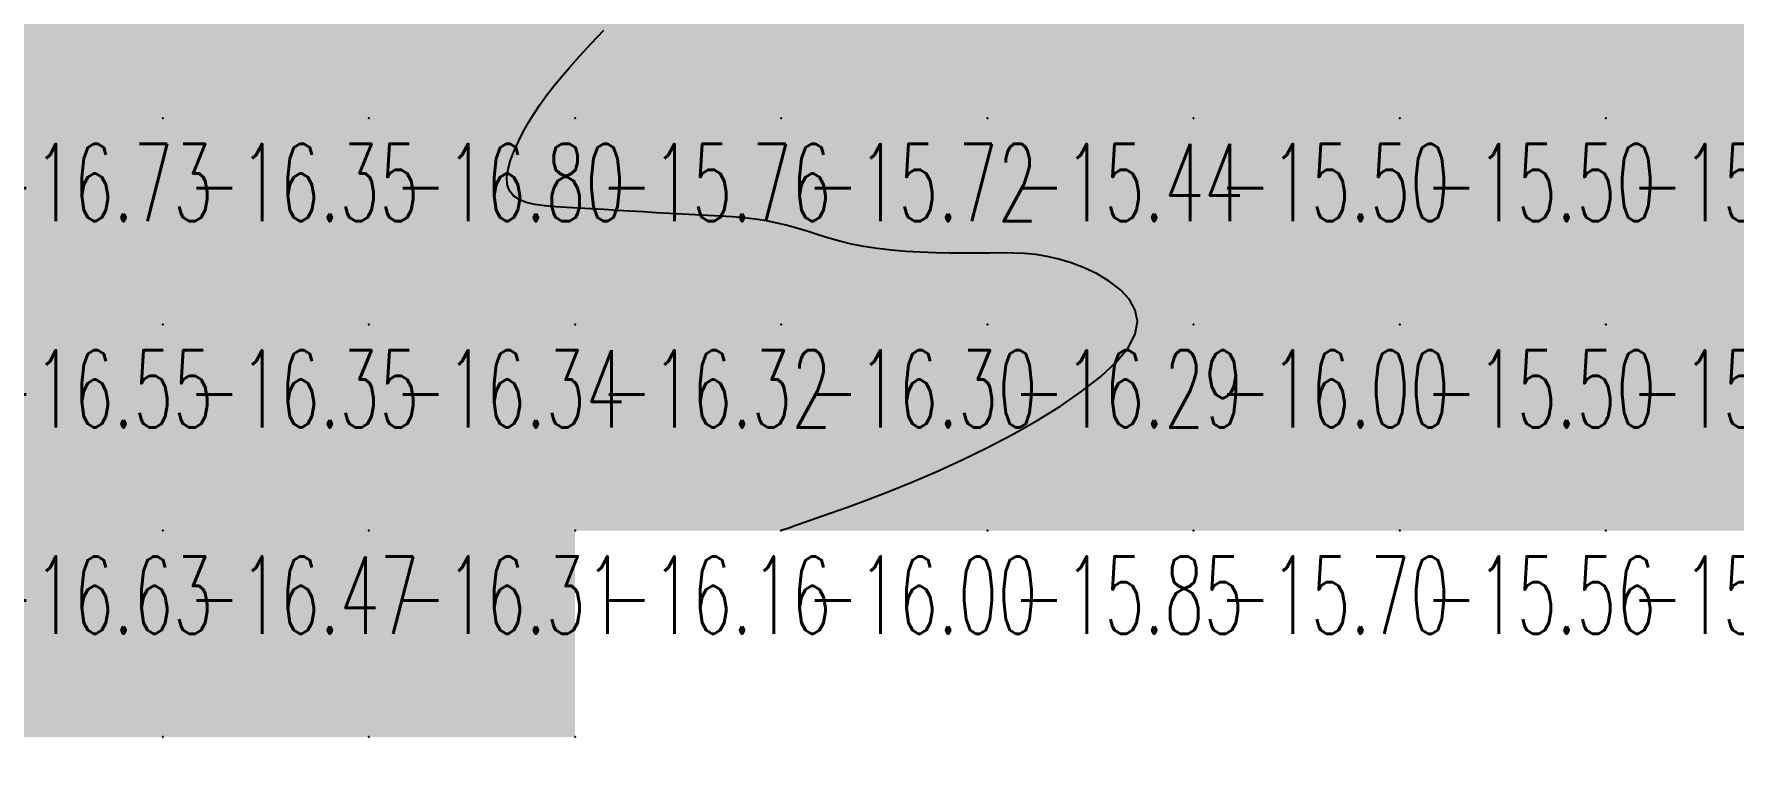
# Model space of a CAD drawing. Header units: millimetres. Extents: x 88261 to 90953, y 390274 to 392322.
# Drawn here: x 89854 to 89936.5, y 390346.6 to 390381.3 of the extents above; entities that cross this region are included whole.
import ezdxf
from ezdxf.enums import TextEntityAlignment as Align

# ---------------------------------------------------------------- set-up
doc = ezdxf.new("R2010")
doc.units = ezdxf.units.MM
doc.header["$LTSCALE"] = 25
for name, color, linetype in [('CN_03_00', 7, 'Continuous'), ('COTEAlt', 7, 'Continuous'), ('TN_COLORIAGE', 7, 'Continuous')]:
    doc.layers.add(name, color=color, linetype=linetype)
doc.styles.add('Simplex 1.0', font='Simplex.shx', dxfattribs={"width": 0.99, "height": 2.5})
doc.styles.get("Standard").update_dxf_attribs({"font": 'times.ttf'})

# ---------------------------------------------------------------- blocks, each defined once
blk = doc.blocks.new('COTE')
at = {"color": 0}
blk.add_point((0, 0), dxfattribs=at)
at = {"layer": 'COTEAlt'}
blk.add_attdef('ALT', text='', height=3.75, dxfattribs=at).set_placement((1.25, -1.25), align=Align.TOP_LEFT)

msp = doc.modelspace()

# ---------------------------------------------------------------- linework, layer by layer
at = {"layer": 'CN_03_00', "elevation": -16, "flags": 128}
msp.add_lwpolyline([(89890.218, 390357.239), (89890.218, 390357.239), (89890.218, 390357.239), (89890.218, 390357.24), (89890.218, 390357.24), (89890.219, 390357.24), (89890.22, 390357.241), (89890.221, 390357.241), (89890.223, 390357.242), (89890.225, 390357.243), (89890.228, 390357.245), (89890.231, 390357.246), (89890.234, 390357.247), (89890.237, 390357.249), (89890.24, 390357.25), (89890.243, 390357.252), (89890.246, 390357.253), (89890.253, 390357.255), (89890.278, 390357.264), (89890.342, 390357.286), (89890.465, 390357.328), (89890.665, 390357.398), (89890.962, 390357.502), (89891.376, 390357.646), (89891.927, 390357.838), (89892.626, 390358.084), (89893.462, 390358.383), (89894.414, 390358.734), (89895.462, 390359.138), (89896.587, 390359.592), (89897.77, 390360.095), (89898.989, 390360.648), (89900.227, 390361.248), (89901.46, 390361.894), (89902.66, 390362.575), (89903.796, 390363.28), (89904.837, 390363.997), (89905.751, 390364.715), (89906.507, 390365.423), (89907.074, 390366.11), (89907.421, 390366.763), (89907.529, 390367.373), (89907.422, 390367.936), (89907.136, 390368.451), (89906.709, 390368.915), (89906.176, 390369.326), (89905.575, 390369.683), (89904.941, 390369.983), (89904.311, 390370.225), (89903.714, 390370.407), (89903.147, 390370.538), (89902.598, 390370.625), (89902.059, 390370.676), (89901.517, 390370.7), (89900.963, 390370.704), (89900.386, 390370.698), (89899.774, 390370.69), (89899.122, 390370.686), (89898.437, 390370.691), (89897.729, 390370.706), (89897.012, 390370.733), (89896.295, 390370.775), (89895.59, 390370.835), (89894.909, 390370.913), (89894.263, 390371.013), (89893.66, 390371.135), (89893.095, 390371.274), (89892.56, 390371.426), (89892.047, 390371.583), (89891.548, 390371.741), (89891.054, 390371.893), (89890.559, 390372.033), (89890.053, 390372.155), (89889.531, 390372.255), (89888.991, 390372.335), (89888.435, 390372.399), (89887.864, 390372.449), (89887.28, 390372.489), (89886.682, 390372.522), (89886.073, 390372.553), (89885.453, 390372.583), (89884.823, 390372.617), (89884.188, 390372.653), (89883.55, 390372.69), (89882.912, 390372.729), (89882.278, 390372.767), (89881.652, 390372.805), (89881.036, 390372.841), (89880.434, 390372.873), (89879.85, 390372.904), (89879.293, 390372.939), (89878.773, 390372.988), (89878.3, 390373.058), (89877.882, 390373.157), (89877.53, 390373.295), (89877.253, 390373.48), (89877.061, 390373.72), (89876.961, 390374.021), (89876.944, 390374.374), (89877, 390374.771), (89877.118, 390375.199), (89877.287, 390375.649), (89877.496, 390376.111), (89877.735, 390376.574), (89877.991, 390377.027), (89878.259, 390377.464), (89878.542, 390377.891), (89878.849, 390378.32), (89879.188, 390378.76), (89879.568, 390379.223), (89879.996, 390379.719), (89880.481, 390380.259), (89881.031, 390380.854), (89881.649, 390381.509)], dxfattribs=at)
at = {"layer": 'TN_COLORIAGE', "color": 183}
for points in [[(89850.249, 390387.239, -16.276), (89850.249, 390377.239, -16.276), (89860.249, 390387.239, -16.276)], [(89850.249, 390377.239, -16.276), (89860.249, 390377.239, -16.276), (89860.249, 390387.239, -16.276)], [(89860.249, 390387.239, -16.448), (89860.249, 390377.239, -16.448), (89870.249, 390387.239, -16.448)], [(89860.249, 390377.239, -16.448), (89870.249, 390377.239, -16.448), (89870.249, 390387.239, -16.448)], [(89870.249, 390387.239, -16.591), (89870.249, 390377.239, -16.591), (89880.249, 390387.239, -16.591)], [(89870.249, 390377.239, -16), (89877.912, 390377.239, -16), (89880.249, 390387.239, -16), (89880.249, 390380.161, -16)], [(89887.281, 390387.239, -16.591), (89880.249, 390380.161, -16.591), (89880.249, 390387.239, -16.591)], [(89850.249, 390377.239, -16.347), (89850.249, 390367.239, -16.347), (89860.249, 390377.239, -16.347)], [(89850.249, 390367.239, -16.347), (89860.249, 390367.239, -16.347), (89860.249, 390377.239, -16.347)], [(89860.249, 390377.239, -16.8), (89860.249, 390367.239, -16.8), (89870.249, 390377.239, -16.8)], [(89860.249, 390367.239, -16.8), (89870.249, 390367.239, -16.8), (89870.249, 390377.239, -16.8)], [(89870.249, 390377.239, -16), (89877.912, 390377.239, -16), (89870.249, 390367.239, -16), (89876.052, 390373.042, -16)], [(89870.249, 390367.239, -16), (89876.052, 390373.042, -16), (89880.249, 390367.239, -16), (89880.249, 390372.913, -16)], [(89885.554, 390372.545, -16.32), (89880.249, 390372.913, -16.32), (89880.249, 390367.239, -16.32)], [(89880.249, 390367.239, -16), (89885.554, 390372.545, -16), (89890.249, 390367.239, -16), (89890.249, 390372.406, -16)], [(89893.77, 390370.761, -16.302), (89890.249, 390372.406, -16.302), (89890.249, 390367.239, -16.302)], [(89903.88, 390370.87, -16.285), (89910.1, 390367.239, -16.285), (89900.249, 390367.239, -16.285)], [(89900.249, 390370.627, -16.285), (89903.88, 390370.87, -16.285), (89900.249, 390367.239, -16.285)], [(89890.249, 390367.239, -16), (89893.77, 390370.761, -16), (89900.249, 390367.239, -16), (89900.249, 390370.627, -16)], [(89850.249, 390367.239, -16.354), (89850.249, 390357.239, -16.354), (89860.249, 390367.239, -16.354)], [(89850.249, 390357.239, -16.354), (89860.249, 390357.239, -16.354), (89860.249, 390367.239, -16.354)], [(89860.249, 390367.239, -16.337), (89860.249, 390357.239, -16.337), (89870.249, 390367.239, -16.337)], [(89860.249, 390357.239, -16.337), (89870.249, 390357.239, -16.337), (89870.249, 390367.239, -16.337)], [(89870.249, 390367.239, -16.32), (89870.249, 390357.239, -16.32), (89880.249, 390367.239, -16.32)], [(89870.249, 390357.239, -16.32), (89880.249, 390357.239, -16.32), (89880.249, 390367.239, -16.32)], [(89890.249, 390367.239, -16), (89890.249, 390357.255, -16), (89880.249, 390357.239, -16), (89890.218, 390357.239, -16)], [(89880.249, 390367.239, -16.302), (89880.249, 390357.239, -16.302), (89890.249, 390367.239, -16.302)], [(89890.249, 390367.239, -16), (89890.249, 390357.255, -16), (89900.249, 390367.239, -16), (89890.266, 390357.256, -16)], [(89900.249, 390360.749, -16.285), (89890.266, 390357.256, -16.285), (89900.249, 390367.239, -16.285)], [(89900.249, 390360.749, -16.285), (89910.1, 390367.239, -16.285), (89900.249, 390367.239, -16.285)], [(89850.249, 390357.239, -16.471), (89850.249, 390347.239, -16.471), (89860.249, 390357.239, -16.471)], [(89850.249, 390347.239, -16.471), (89860.249, 390347.239, -16.471), (89860.249, 390357.239, -16.471)], [(89860.249, 390357.239, -16.314), (89860.249, 390347.239, -16.314), (89870.249, 390357.239, -16.314)], [(89860.249, 390347.239, -16.314), (89870.249, 390347.239, -16.314), (89870.249, 390357.239, -16.314)], [(89880.249, 390347.239, -16.521), (89880.249, 390357.239, -16.521), (89870.249, 390347.239, -16.521)], [(89870.249, 390357.239, -16.157), (89870.249, 390347.239, -16.157), (89880.249, 390357.239, -16.157)]]:
    msp.add_solid(points, dxfattribs=at)
at = {"layer": 'TN_COLORIAGE', "color": 241}
for points in [[(89880.249, 390377.239, -15.751), (89890.249, 390377.239, -15.751), (89890.249, 390387.239, -15.751)], [(89880.249, 390380.161, -15.751), (89887.281, 390387.239, -15.751), (89880.249, 390377.239, -15.751), (89890.249, 390387.239, -15.751)], [(89896.121, 390387.239, -15.717), (89896.424, 390383.414, -15.717), (89890.249, 390387.239, -15.717), (89890.249, 390377.239, -15.717)], [(89905.986, 390387.239, -15.444), (89900.249, 390384.844, -15.444), (89910.249, 390387.239, -15.444), (89900.249, 390377.239, -15.444)], [(89900.249, 390377.239, -15.87), (89910.249, 390377.239, -15.87), (89910.249, 390387.239, -15.87)], [(89910.249, 390377.239, -15.033), (89920.249, 390377.239, -15.033), (89920.249, 390387.239, -15.033)], [(89910.249, 390387.239, -15.033), (89910.249, 390377.239, -15.033), (89920.249, 390387.239, -15.033)], [(89920.249, 390387.239, -15.147), (89920.249, 390377.239, -15.147), (89930.249, 390387.239, -15.147)], [(89920.249, 390377.239, -15.147), (89930.249, 390377.239, -15.147), (89930.249, 390387.239, -15.147)], [(89930.249, 390387.239, -15.014), (89930.249, 390377.239, -15.014), (89940.249, 390387.239, -15.014)], [(89930.249, 390377.239, -15.014), (89940.249, 390377.239, -15.014), (89940.249, 390387.239, -15.014)], [(89896.424, 390383.414, -15.444), (89900.249, 390384.844, -15.444), (89890.249, 390377.239, -15.444), (89900.249, 390377.239, -15.444)], [(89880.249, 390380.161, -15.756), (89877.912, 390377.239, -15.756), (89880.249, 390377.239, -15.756)], [(89880.249, 390372.913, -15.756), (89876.052, 390373.042, -15.756), (89880.249, 390377.239, -15.756)], [(89876.052, 390373.042, -15.756), (89877.912, 390377.239, -15.756), (89880.249, 390377.239, -15.756)], [(89880.249, 390372.913, -15.717), (89885.554, 390372.545, -15.717), (89880.249, 390377.239, -15.717), (89890.249, 390377.239, -15.717)], [(89890.249, 390372.406, -15.717), (89885.554, 390372.545, -15.717), (89890.249, 390377.239, -15.717)], [(89890.249, 390372.406, -15.444), (89893.77, 390370.761, -15.444), (89890.249, 390377.239, -15.444), (89900.249, 390377.239, -15.444)], [(89900.249, 390370.627, -15.444), (89893.77, 390370.761, -15.444), (89900.249, 390377.239, -15.444)], [(89903.88, 390370.87, -15.444), (89900.249, 390370.627, -15.444), (89910.249, 390377.239, -15.444), (89900.249, 390377.239, -15.444)], [(89910.1, 390367.239, -15.5), (89903.88, 390370.87, -15.5), (89910.249, 390367.239, -15.5), (89910.249, 390377.239, -15.5)], [(89910.249, 390377.239, -15.502), (89910.249, 390367.239, -15.502), (89920.249, 390377.239, -15.502)], [(89910.249, 390367.239, -15.502), (89920.249, 390367.239, -15.502), (89920.249, 390377.239, -15.502)], [(89920.249, 390367.239, -15.352), (89930.249, 390367.239, -15.352), (89930.249, 390377.239, -15.352)], [(89920.249, 390377.239, -15.352), (89920.249, 390367.239, -15.352), (89930.249, 390377.239, -15.352)], [(89930.249, 390377.239, -15.39), (89930.249, 390367.239, -15.39), (89940.249, 390377.239, -15.39)], [(89930.249, 390367.239, -15.39), (89940.249, 390367.239, -15.39), (89940.249, 390377.239, -15.39)], [(89900.249, 390357.239, -15.996), (89910.249, 390357.239, -15.996), (89910.249, 390367.239, -15.996)], [(89910.1, 390367.239, -15.846), (89900.249, 390360.749, -15.846), (89910.249, 390367.239, -15.846), (89900.249, 390357.239, -15.846)], [(89910.249, 390357.239, -15.505), (89920.249, 390357.239, -15.505), (89920.249, 390367.239, -15.505)], [(89910.249, 390367.239, -15.505), (89910.249, 390357.239, -15.505), (89920.249, 390367.239, -15.505)], [(89920.249, 390367.239, -15.347), (89920.249, 390357.239, -15.347), (89930.249, 390367.239, -15.347)], [(89920.249, 390357.239, -15.347), (89930.249, 390357.239, -15.347), (89930.249, 390367.239, -15.347)], [(89930.249, 390367.239, -15.19), (89930.249, 390357.239, -15.19), (89940.249, 390367.239, -15.19)], [(89930.249, 390357.239, -15.19), (89940.249, 390357.239, -15.19), (89940.249, 390367.239, -15.19)], [(89890.266, 390357.256, -15.846), (89900.249, 390360.749, -15.846), (89890.249, 390357.239, -15.846), (89900.249, 390357.239, -15.846)], [(89890.218, 390357.239, -16), (89890.249, 390357.255, -16), (89890.249, 390357.239, -16)], [(89890.266, 390357.256, -16), (89890.249, 390357.255, -16), (89890.249, 390357.239, -16)]]:
    msp.add_solid(points, dxfattribs=at)

# ---------------------------------------------------------------- block references
at = {"layer": 'COTEAlt'}
ref = msp.add_blockref('COTE', (89850.249, 390377.239), dxfattribs=at)
ref.add_attrib('ALT', '-16.73', dxfattribs={"height": 3.75, "style": 'Simplex 1.0', "width": 0.6}).set_placement((89851.499, 390375.989), align=Align.TOP_LEFT)
ref = msp.add_blockref('COTE', (89860.249, 390377.239), dxfattribs=at)
ref.add_attrib('ALT', '-16.35', dxfattribs={"height": 3.75, "style": 'Simplex 1.0', "width": 0.6}).set_placement((89861.499, 390375.989), align=Align.TOP_LEFT)
ref = msp.add_blockref('COTE', (89870.249, 390377.239), dxfattribs=at)
ref.add_attrib('ALT', '-16.80', dxfattribs={"height": 3.75, "style": 'Simplex 1.0', "width": 0.6}).set_placement((89871.499, 390375.989), align=Align.TOP_LEFT)
ref = msp.add_blockref('COTE', (89880.249, 390377.239), dxfattribs=at)
ref.add_attrib('ALT', '-15.76', dxfattribs={"height": 3.75, "style": 'Simplex 1.0', "width": 0.6}).set_placement((89881.499, 390375.989), align=Align.TOP_LEFT)
ref = msp.add_blockref('COTE', (89890.249, 390377.239), dxfattribs=at)
ref.add_attrib('ALT', '-15.72', dxfattribs={"height": 3.75, "style": 'Simplex 1.0', "width": 0.6}).set_placement((89891.499, 390375.989), align=Align.TOP_LEFT)
ref = msp.add_blockref('COTE', (89900.249, 390377.239), dxfattribs=at)
ref.add_attrib('ALT', '-15.44', dxfattribs={"height": 3.75, "style": 'Simplex 1.0', "width": 0.6}).set_placement((89901.499, 390375.989), align=Align.TOP_LEFT)
ref = msp.add_blockref('COTE', (89910.249, 390377.239), dxfattribs=at)
ref.add_attrib('ALT', '-15.50', dxfattribs={"height": 3.75, "style": 'Simplex 1.0', "width": 0.6}).set_placement((89911.499, 390375.989), align=Align.TOP_LEFT)
ref = msp.add_blockref('COTE', (89920.249, 390377.239), dxfattribs=at)
ref.add_attrib('ALT', '-15.50', dxfattribs={"height": 3.75, "style": 'Simplex 1.0', "width": 0.6}).set_placement((89921.499, 390375.989), align=Align.TOP_LEFT)
ref = msp.add_blockref('COTE', (89930.249, 390377.239), dxfattribs=at)
ref.add_attrib('ALT', '-15.35', dxfattribs={"height": 3.75, "style": 'Simplex 1.0', "width": 0.6}).set_placement((89931.499, 390375.989), align=Align.TOP_LEFT)
ref = msp.add_blockref('COTE', (89850.249, 390367.239), dxfattribs=at)
ref.add_attrib('ALT', '-16.55', dxfattribs={"height": 3.75, "style": 'Simplex 1.0', "width": 0.6}).set_placement((89851.499, 390365.989), align=Align.TOP_LEFT)
ref = msp.add_blockref('COTE', (89860.249, 390367.239), dxfattribs=at)
ref.add_attrib('ALT', '-16.35', dxfattribs={"height": 3.75, "style": 'Simplex 1.0', "width": 0.6}).set_placement((89861.499, 390365.989), align=Align.TOP_LEFT)
ref = msp.add_blockref('COTE', (89870.249, 390367.239), dxfattribs=at)
ref.add_attrib('ALT', '-16.34', dxfattribs={"height": 3.75, "style": 'Simplex 1.0', "width": 0.6}).set_placement((89871.499, 390365.989), align=Align.TOP_LEFT)
ref = msp.add_blockref('COTE', (89880.249, 390367.239), dxfattribs=at)
ref.add_attrib('ALT', '-16.32', dxfattribs={"height": 3.75, "style": 'Simplex 1.0', "width": 0.6}).set_placement((89881.499, 390365.989), align=Align.TOP_LEFT)
ref = msp.add_blockref('COTE', (89890.249, 390367.239), dxfattribs=at)
ref.add_attrib('ALT', '-16.30', dxfattribs={"height": 3.75, "style": 'Simplex 1.0', "width": 0.6}).set_placement((89891.499, 390365.989), align=Align.TOP_LEFT)
ref = msp.add_blockref('COTE', (89900.249, 390367.239), dxfattribs=at)
ref.add_attrib('ALT', '-16.29', dxfattribs={"height": 3.75, "style": 'Simplex 1.0', "width": 0.6}).set_placement((89901.499, 390365.989), align=Align.TOP_LEFT)
ref = msp.add_blockref('COTE', (89910.249, 390367.239), dxfattribs=at)
ref.add_attrib('ALT', '-16.00', dxfattribs={"height": 3.75, "style": 'Simplex 1.0', "width": 0.6}).set_placement((89911.499, 390365.989), align=Align.TOP_LEFT)
ref = msp.add_blockref('COTE', (89920.249, 390367.239), dxfattribs=at)
ref.add_attrib('ALT', '-15.50', dxfattribs={"height": 3.75, "style": 'Simplex 1.0', "width": 0.6}).set_placement((89921.499, 390365.989), align=Align.TOP_LEFT)
ref = msp.add_blockref('COTE', (89930.249, 390367.239), dxfattribs=at)
ref.add_attrib('ALT', '-15.35', dxfattribs={"height": 3.75, "style": 'Simplex 1.0', "width": 0.6}).set_placement((89931.499, 390365.989), align=Align.TOP_LEFT)
ref = msp.add_blockref('COTE', (89850.249, 390357.239), dxfattribs=at)
ref.add_attrib('ALT', '-16.63', dxfattribs={"height": 3.75, "style": 'Simplex 1.0', "width": 0.6}).set_placement((89851.499, 390355.989), align=Align.TOP_LEFT)
ref = msp.add_blockref('COTE', (89860.249, 390357.239), dxfattribs=at)
ref.add_attrib('ALT', '-16.47', dxfattribs={"height": 3.75, "style": 'Simplex 1.0', "width": 0.6}).set_placement((89861.499, 390355.989), align=Align.TOP_LEFT)
ref = msp.add_blockref('COTE', (89870.249, 390357.239), dxfattribs=at)
ref.add_attrib('ALT', '-16.31', dxfattribs={"height": 3.75, "style": 'Simplex 1.0', "width": 0.6}).set_placement((89871.499, 390355.989), align=Align.TOP_LEFT)
ref = msp.add_blockref('COTE', (89880.249, 390357.239), dxfattribs=at)
ref.add_attrib('ALT', '-16.16', dxfattribs={"height": 3.75, "style": 'Simplex 1.0', "width": 0.6}).set_placement((89881.499, 390355.989), align=Align.TOP_LEFT)
ref = msp.add_blockref('COTE', (89890.249, 390357.239), dxfattribs=at)
ref.add_attrib('ALT', '-16.00', dxfattribs={"height": 3.75, "style": 'Simplex 1.0', "width": 0.6}).set_placement((89891.499, 390355.989), align=Align.TOP_LEFT)
ref = msp.add_blockref('COTE', (89900.249, 390357.239), dxfattribs=at)
ref.add_attrib('ALT', '-15.85', dxfattribs={"height": 3.75, "style": 'Simplex 1.0', "width": 0.6}).set_placement((89901.499, 390355.989), align=Align.TOP_LEFT)
ref = msp.add_blockref('COTE', (89910.249, 390357.239), dxfattribs=at)
ref.add_attrib('ALT', '-15.70', dxfattribs={"height": 3.75, "style": 'Simplex 1.0', "width": 0.6}).set_placement((89911.499, 390355.989), align=Align.TOP_LEFT)
ref = msp.add_blockref('COTE', (89920.249, 390357.239), dxfattribs=at)
ref.add_attrib('ALT', '-15.56', dxfattribs={"height": 3.75, "style": 'Simplex 1.0', "width": 0.6}).set_placement((89921.499, 390355.989), align=Align.TOP_LEFT)
ref = msp.add_blockref('COTE', (89930.249, 390357.239), dxfattribs=at)
ref.add_attrib('ALT', '-15.42', dxfattribs={"height": 3.75, "style": 'Simplex 1.0', "width": 0.6}).set_placement((89931.499, 390355.989), align=Align.TOP_LEFT)
ref = msp.add_blockref('COTE', (89850.249, 390347.239), dxfattribs=at)
ref.add_attrib('ALT', '-16.80', dxfattribs={"height": 3.75, "style": 'Simplex 1.0', "width": 0.6}).set_placement((89851.499, 390345.989), align=Align.TOP_LEFT)
ref = msp.add_blockref('COTE', (89860.249, 390347.239), dxfattribs=at)
ref.add_attrib('ALT', '-16.66', dxfattribs={"height": 3.75, "style": 'Simplex 1.0', "width": 0.6}).set_placement((89861.499, 390345.989), align=Align.TOP_LEFT)
ref = msp.add_blockref('COTE', (89870.249, 390347.239), dxfattribs=at)
ref.add_attrib('ALT', '-16.52', dxfattribs={"height": 3.75, "style": 'Simplex 1.0', "width": 0.6}).set_placement((89871.499, 390345.989), align=Align.TOP_LEFT)
ref = msp.add_blockref('COTE', (89880.249, 390347.239), dxfattribs=at)
ref.add_attrib('ALT', '-16.38', dxfattribs={"height": 3.75, "style": 'Simplex 1.0', "width": 0.6}).set_placement((89881.499, 390345.989), align=Align.TOP_LEFT)

doc.saveas('drawing.dxf')
